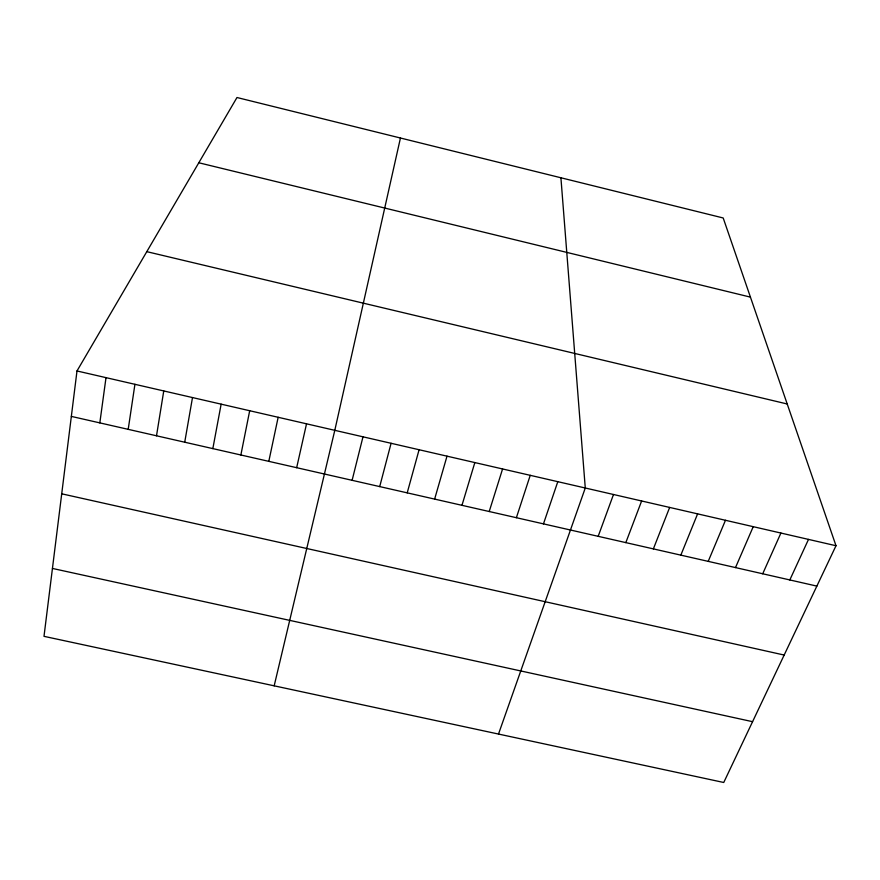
<?xml version="1.0" encoding="UTF-8"?>
<svg xmlns="http://www.w3.org/2000/svg" width="880" height="880" viewBox="0 0 880 880"><rect width="100%" height="100%" fill="white"/><g stroke="black" fill="none" stroke-linecap="round" stroke-linejoin="round"><path stroke-width="1.32" d="M76.989 370.964L44 636.339L723.745 782.485L836 545.732L723.195 217.976L236.984 97.515L76.989 370.964L836 545.732M99.825 422.884L106.007 377.652M128.205 429.341L134.926 384.307M156.508 435.787L163.757 390.951M184.723 442.211L192.5 397.562M212.839 448.613L221.144 404.162M240.867 454.993L249.689 410.729M268.807 461.351L278.157 417.285M296.67 467.687L306.526 423.819M400.444 138.006L334.796 430.331L274.175 685.828M352.11 480.315L362.989 436.821M379.709 486.596L391.083 443.289M407.209 492.855L419.089 449.735M434.632 499.103L447.007 456.17M461.967 505.318L474.837 462.572M489.214 511.522L502.579 468.963M516.384 517.704L530.233 475.332M543.466 523.875L557.799 481.679M498.498 734.063L585.277 488.004L560.912 177.771M598.18 536.327L613.492 494.494M625.823 542.619L641.63 500.973M653.378 548.889L669.658 507.43M680.834 555.148L697.609 513.865M708.213 561.374L725.472 520.278M735.504 567.589L753.236 526.669M762.707 573.782L780.912 533.049M789.822 579.953L808.5 539.396M52.437 568.436L752.576 721.688M61.721 493.812L784.168 655.05M71.346 416.405L816.86 586.102M146.795 251.658L787.215 403.986M198.803 162.767L750.431 297.121"/></g></svg>
